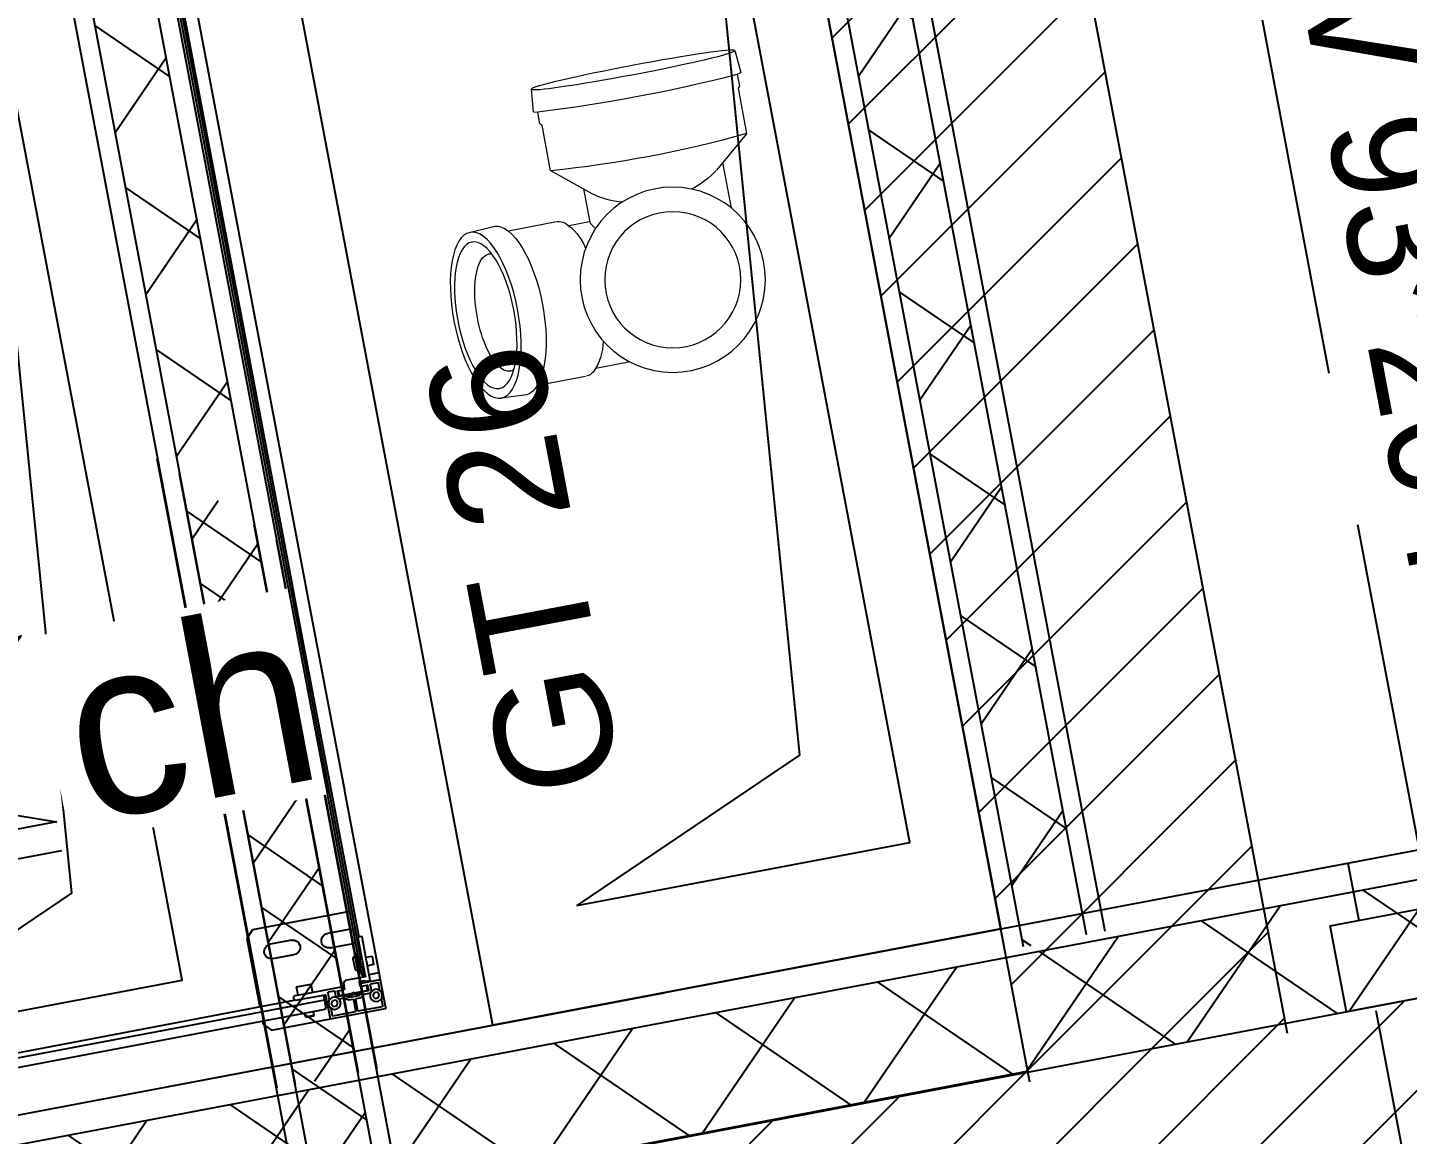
# Model space of a CAD drawing. Header units: centimetres. Extents: x 197412 to 267601, y -375791 to -305433.
# Drawn here: x 221296 to 222244, y -365338 to -364578 of the extents above; entities that cross this region are included whole.
import ezdxf

# ---------------------------------------------------------------- set-up
doc = ezdxf.new("R2010")
doc.units = ezdxf.units.CM
doc.linetypes.add('Style de ligne -2', pattern=[0.694425, 0.48607, -0.208355])
for name, color, linetype in [('3-BAT C-Niveau 0', 250, 'Continuous'), ('prlm-EAU-CHU', 42, 'Continuous'), ('prlm-GT', 242, 'Continuous'), ('prlm-MOD', 64, 'Continuous')]:
    doc.layers.add(name, color=color, linetype=linetype)
doc.layers.add('prlm-ELEC-CFO', color=1, linetype='Continuous', lineweight=25)
doc.styles.add('Futura Book', font='')
doc.styles.add('Helvetica', font='arial.ttf')
doc.styles.add('prlm-elec-cfo', font='comic.ttf', dxfattribs={"height": 12})
doc.styles.get('Futura Book').set_extended_font_data('Futura Book')
pattern_1 = [(45, (82627.55, 127994.637), (-31.2347524, 39.0434405), [])]

# ---------------------------------------------------------------- blocks, each defined once
blk = doc.blocks.new('Groupe-353-1')
at = {"linetype": 'Style de ligne -2', "ltscale": 50.8}
blk.add_line((13981.401, -49315.7), (13965.213, -49230.219), dxfattribs=at)
at = {"linetype": 'Continuous', "lineweight": 25, "flags": 128}
for points in [[(13974.151, -49315.037), (13976.117, -49314.665), (13976.861, -49318.595)], [(13978.033, -49324.785), (13982.815, -49350.037), (13980.85, -49350.409)]]:
    blk.add_lwpolyline(points, dxfattribs=at)
at = {"linetype": 'Continuous', "flags": 128}
blk.add_lwpolyline([(13974.896, -49318.968), (13982.756, -49317.479), (13983.872, -49323.374), (13976.012, -49324.863)], close=True, dxfattribs=at)
at = {"linetype": 'Style de ligne -2', "ltscale": 50.8}
blk.add_arc((13981.401, -49315.7), 87, 10.72359, 100.72359, dxfattribs=at)
at = {"insert": (13978.985, -49246.634), "char_height": 7.5516, "attachment_point": 1, "rotation": 280.72316, "line_spacing_factor": 0.962448, "style": 'Futura Book'}
blk.add_mtext('PV 93*204\\P', dxfattribs=at)
blk = doc.blocks.new('Groupe-484-1')
at = {"linetype": 'Continuous'}
h = blk.add_hatch(dxfattribs=at)
h.set_pattern_fill('02_ISOLANT', color=256, angle=100.72359, style=0, pattern_type=2)
h.set_pattern_definition([(145.723595, (0, 0), (-4.5054865, -6.6106423), []), (235.723595, (0, 0), (-6.6106423, 4.5054865), [])])
h.paths.add_polyline_path([(13905.385, -49338.177), (13909.708, -49337.358), (13901.011, -49291.433), (13895.869, -49287.929)])
for p, q in [((13904.108, -49338.418), (13894.35, -49286.893)), ((13905.385, -49338.177), (13895.869, -49287.929)), ((13905.385, -49338.177), (13895.869, -49287.929)), ((13909.708, -49337.358), (13901.011, -49291.433)), ((13909.708, -49337.358), (13901.011, -49291.433)), ((13911.653, -49336.99), (13954.092, -49328.953))]:
    blk.add_line(p, q, dxfattribs=at)
at = {"linetype": 'Continuous', "lineweight": 25}
for p, q in [((13904.108, -49338.418), (13894.35, -49286.893)), ((13910.985, -49337.116), (13902.53, -49292.469)), ((13910.985, -49337.116), (13904.108, -49338.418))]:
    blk.add_line(p, q, dxfattribs=at)
at = {"linetype": 'Continuous', "lineweight": 18}
blk.add_line((13952.231, -49319.127), (13954.092, -49328.953), dxfattribs=at)
blk = doc.blocks.new('xi.CH')
at = {"layer": 'prlm-ELEC-CFO', "lineweight": 5}
blk.add_hatch(color=0, dxfattribs=at).paths.add_polyline_path([(-3, 6), (-0.103, 3.699), (0, 0), (7.5, 7.5)])
at = {"layer": 'prlm-ELEC-CFO', "color": 0}
for points in [[(-3, 6), (7.5, 7.5), (0, 0)], [(0.955, 4.227), (-7.5, 0), (7.5, -5.5), (-7.5, -5.5), (-7.5, -7.5), (7.5, -7.5)]]:
    blk.add_lwpolyline(points, dxfattribs=at)
blk = doc.blocks.new('MTI900_Alu_390')
at = {"layer": 'prlm-MOD', "color": 1, "linetype": 'Continuous'}
for p, q in [((-4.475, 0), (-4.472, 0)), ((-4.475, -0.003), (-4.475, 0)), ((-4.472, 0), (-4.278, 0)), ((-4.278, 0), (-4.225, 0)), ((-4.225, 0), (4.225, 0)), ((-4.225, -0.07), (-4.225, 0)), ((-4.475, -0.387), (-4.475, -0.003)), ((-4.457, -0.191), (-4.457, -0.021)), ((-4.454, -0.018), (-4.4033, -0.018)), ((-4.395, -0.0385), (-4.375, -0.0269)), ((-4.395, -0.0615), (-4.395, -0.0385)), ((-4.375, -0.0731), (-4.395, -0.0615)), ((-4.375, -0.0269), (-4.355, -0.0385)), ((-4.355, -0.0615), (-4.375, -0.0731)), ((-4.355, -0.0385), (-4.355, -0.0615)), ((-4.353, -0.0864), (-4.353, -0.1286)), ((-4.3467, -0.018), (-4.296, -0.018)), ((-4.296, -0.077), (-4.3306, -0.077)), ((-4.293, -0.021), (-4.293, -0.074)), ((-4.275, -0.003), (-4.275, -0.137)), ((-4.27, -0.073), (-4.27, -0.0895)), ((-4.2698, -0.0905), (-4.2602, -0.1195)), ((-4.267, -0.07), (-4.14, -0.07)), ((-4.165, -0.025), (-4.105, -0.025)), ((-4.165, -0.025), (-4.165, -0.07)), ((-4.135, -0.075), (-4.14, -0.07)), ((-4.13, -0.07), (-4.135, -0.075)), ((-4.13, -0.07), (-3.963, -0.07)), ((-4.105, -0.07), (-4.105, -0.025)), ((-3.96, -0.073), (-3.96, -0.097)), ((-3.96, -0.09), (3.96, -0.09)), ((-4.373, -0.1605), (-4.373, -0.191)), ((-4.3535, -0.1303), (-4.3725, -0.1588)), ((-4.3377, -0.16), (-4.355, -0.19)), ((-4.355, -0.1659), (-4.355, -0.2341)), ((-4.3355, -0.1358), (-4.3545, -0.1642)), ((-4.33, -0.1677), (-4.3421, -0.1677)), ((-4.3377, -0.24), (-4.3377, -0.16)), ((-4.33, -0.16), (-4.3377, -0.16)), ((-4.335, -0.098), (-4.335, -0.1341)), ((-4.298, -0.095), (-4.332, -0.095)), ((-4.33, -0.195), (-4.33, -0.103)), ((-4.327, -0.1), (-4.298, -0.1)), ((-4.295, -0.137), (-4.295, -0.098)), ((-4.295, -0.137), (-4.295, -0.142)), ((-4.278, -0.14), (-4.292, -0.14)), ((-4.292, -0.145), (-4.263, -0.145)), ((-4.26, -0.142), (-4.26, -0.1205)), ((-4.235, -0.1), (-4.235, -0.24)), ((-3.963, -0.1), (-4.229, -0.1)), ((-4.225, -0.105), (-4.225, -0.1)), ((-4.225, -0.105), (-4.165, -0.105)), ((-4.225, -0.105), (-4.225, -0.12)), ((-4.225, -0.12), (-4.17, -0.12)), ((-4.203, -0.12), (-4.203, -0.125)), ((-4.203, -0.125), (-4.067, -0.125)), ((-4.203, -0.125), (-4.203, -0.135)), ((-4.203, -0.135), (-4.067, -0.135)), ((-4.165, -0.115), (-4.175, -0.125)), ((-4.1675, -0.158), (-4.1025, -0.158)), ((-4.165, -0.1), (-4.165, -0.115)), ((-4.105, -0.115), (-4.165, -0.115)), ((-4.105, -0.115), (-4.105, -0.1)), ((-4.105, -0.105), (4.105, -0.105)), ((-4.095, -0.125), (-4.105, -0.115)), ((-4.1, -0.12), (4.1, -0.12)), ((-4.067, -0.125), (-4.067, -0.12)), ((-4.067, -0.135), (-4.067, -0.125)), ((-3.995, -0.3), (-3.995, -0.15)), ((-3.895, -0.15), (-3.895, -0.3)), ((-3.775, -0.12), (-3.775, -0.8)), ((-4.457, -0.369), (-4.457, -0.209)), ((-4.376, -0.194), (-4.454, -0.194)), ((-4.454, -0.206), (-4.376, -0.206)), ((-4.373, -0.209), (-4.373, -0.2404)), ((-4.373, -0.2404), (-4.3535, -0.2697)), ((-4.355, -0.21), (-4.3377, -0.24)), ((-4.3545, -0.2358), (-4.335, -0.265)), ((-4.353, -0.2714), (-4.353, -0.3036)), ((-4.33, -0.2323), (-4.3421, -0.2323)), ((-4.3377, -0.24), (-4.33, -0.24)), ((-4.335, -0.265), (-4.335, -0.302)), ((-4.325, -0.2), (-4.33, -0.195)), ((-4.33, -0.205), (-4.325, -0.2)), ((-4.33, -0.297), (-4.33, -0.205)), ((-4.295, -0.258), (-4.295, -0.263)), ((-4.295, -0.302), (-4.295, -0.263)), ((-4.25, -0.255), (-4.292, -0.255)), ((-4.292, -0.26), (-4.278, -0.26)), ((-4.275, -0.263), (-4.275, -0.52)), ((-4.25, -0.255), (-4.235, -0.24)), ((-4.4033, -0.372), (-4.454, -0.372)), ((-4.395, -0.3285), (-4.375, -0.3169)), ((-4.395, -0.3515), (-4.395, -0.3285)), ((-4.375, -0.3631), (-4.395, -0.3515)), ((-4.375, -0.3169), (-4.355, -0.3285)), ((-4.355, -0.3515), (-4.375, -0.3631)), ((-4.355, -0.3285), (-4.355, -0.3515)), ((-4.296, -0.372), (-4.3467, -0.372)), ((-4.332, -0.305), (-4.298, -0.305)), ((-4.328, -0.323), (-4.296, -0.323)), ((-4.298, -0.3), (-4.327, -0.3)), ((-4.293, -0.326), (-4.293, -0.369)), ((-4.475, -0.8), (-4.475, -0.387)), ((-4.308, -0.39), (-4.472, -0.39)), ((-4.395, -0.405), (-4.405, -0.415)), ((-4.405, -0.415), (-4.405, -3.465)), ((-4.34, -0.405), (-4.395, -0.405)), ((-4.305, -0.405), (-4.34, -0.405)), ((-4.34, -0.405), (-4.34, -3.475)), ((-4.305, -0.6), (-4.305, -0.393)), ((-4.43, -0.495), (-4.435, -0.5)), ((-4.435, -0.5), (-4.435, -0.55)), ((-4.435, -0.55), (-4.43, -0.555)), ((-4.43, -0.555), (-4.43, -0.495)), ((-4.405, -0.495), (-4.43, -0.495)), ((-4.43, -0.555), (-4.405, -0.555)), ((-4.275, -0.52), (-4.2779, -0.5229)), ((-4.2779, -0.5271), (-4.275, -0.53)), ((-4.215, -0.475), (-4.275, -0.475)), ((-4.275, -0.53), (-4.275, -0.52)), ((-4.275, -0.53), (-4.275, -0.6)), ((-4.215, -0.575), (-4.215, -0.475)), ((-3.995, -0.7), (-3.995, -0.55)), ((-3.895, -0.55), (-3.895, -0.7)), ((-4.305, -0.6), (-4.305, -3.277)), ((-4.285, -0.61), (-4.295, -0.61)), ((-4.275, -0.575), (-4.215, -0.575)), ((-4.425, -0.85), (-4.475, -0.8)), ((-4.405, -0.85), (-4.425, -0.85)), ((-3.825, -0.85), (-4.305, -0.85)), ((-3.775, -0.8), (-3.825, -0.85))]:
    blk.add_line(p, q, dxfattribs=at)
for centre in [(-4.375, -0.05), (-4.375, -0.34)]:
    blk.add_circle(centre, 0.0425, dxfattribs=at)
for centre, radius, start, end in [((-4.472, -0.003), 0.003, 90, 180), ((-4.278, -0.003), 0.003, 0, 90), ((-4.454, -0.021), 0.003, 90, 180), ((-4.4033, -0.021), 0.003, 84.51824, 90), ((-4.3467, -0.021), 0.003, 90, 95.48174), ((-4.3306, -0.067), 0.01, 213.6525, 270), ((-4.296, -0.021), 0.003, 0, 90), ((-4.296, -0.074), 0.003, 270, 0), ((-4.267, -0.073), 0.003, 90, 180), ((-4.267, -0.0895), 0.003, 180, 198.43495), ((-3.963, -0.073), 0.003, 0, 90), ((-4.37, -0.1605), 0.003, 146.30993, 180), ((-4.352, -0.1659), 0.003, 146.30993, 180), ((-4.356, -0.1286), 0.003, 326.30993, 0), ((-4.338, -0.1341), 0.003, 326.30993, 0), ((-4.332, -0.098), 0.003, 90, 180), ((-4.327, -0.103), 0.003, 90, 180), ((-4.298, -0.098), 0.003, 0, 90), ((-4.298, -0.103), 0.003, 0, 90), ((-4.292, -0.137), 0.003, 180, 270), ((-4.292, -0.142), 0.003, 180, 270), ((-4.278, -0.137), 0.003, 270, 0), ((-4.263, -0.142), 0.003, 270, 0), ((-4.263, -0.1205), 0.003, 0, 18.43495), ((-4.232, -0.1), 0.003, 0, 180), ((-4.1675, -0.138), 0.02, 171.37307, 270), ((-4.1675, -0.133), 0.02, 185.73917, 187.18076), ((-4.1025, -0.138), 0.02, 270, 8.62693), ((-4.1025, -0.133), 0.02, 352.81924, 354.26083), ((-3.945, -0.15), 0.05, 143.1301, 180), ((-3.963, -0.097), 0.003, 270, 0), ((-3.945, -0.15), 0.05, 0, 36.8699), ((-4.454, -0.191), 0.003, 180, 270), ((-4.454, -0.209), 0.003, 90, 180), ((-4.376, -0.191), 0.003, 270, 0), ((-4.376, -0.209), 0.003, 0, 90), ((-4.352, -0.2341), 0.003, 180, 213.69007), ((-4.356, -0.2714), 0.003, 0, 33.69007), ((-4.292, -0.258), 0.003, 90, 180), ((-4.292, -0.263), 0.003, 90, 180), ((-4.278, -0.263), 0.003, 0, 90), ((-4.454, -0.369), 0.003, 180, 270), ((-4.4033, -0.369), 0.003, 270, 275.48179), ((-4.3467, -0.369), 0.003, 264.51823, 270), ((-4.332, -0.302), 0.003, 180, 270), ((-4.328, -0.333), 0.01, 90, 133.85099), ((-4.327, -0.297), 0.003, 180, 270), ((-4.298, -0.297), 0.003, 270, 0), ((-4.298, -0.302), 0.003, 270, 0), ((-4.296, -0.326), 0.003, 0, 90), ((-4.296, -0.369), 0.003, 270, 0), ((-3.945, -0.3), 0.05, 180, 0), ((-4.472, -0.387), 0.003, 180, 270), ((-4.308, -0.393), 0.003, 0, 90), ((-4.2758, -0.525), 0.003, 135, 225), ((-3.945, -0.55), 0.05, 0, 180), ((-4.295, -0.6), 0.01, 180, 270), ((-4.285, -0.6), 0.01, 270, 0), ((-3.945, -0.7), 0.05, 180, 0)]:
    blk.add_arc(centre, radius, start, end, dxfattribs=at)
blk = doc.blocks.new('xi.aam22')
at = {"layer": 'prlm-EAU-CHU', "color": 0, "lineweight": 13}
for p, q in [((-5.799, 13.123), (-5.89, 11.331)), ((5.89, 11.331), (5.799, 13.123)), ((-5.41, 10.463), (-5.41, 7.114)), ((5.41, 7.114), (5.41, 10.463)), ((-13.12, 7.25), (-14.668, 7.106)), ((-13.12, 7.25), (-13.031, 6.97)), ((-12.219, 6.97), (-13.031, 6.97)), ((-12.093, 6.85), (-12.219, 6.97)), ((-8.922, 6.85), (-12.093, 6.85)), ((-6.828, 4.34), (-8.907, 6.841)), ((-5, 6.323), (-5, 4.87)), ((5, 3.931), (5, 6.323)), ((-7.269, 4.87), (-4.958, 4.867)), ((-8.907, -6.841), (-6.828, -4.34)), ((-4.091, -4.87), (-7.269, -4.87)), ((-14.668, -7.106), (-13.12, -7.25)), ((-13.028, -6.944), (-13.12, -7.25)), ((-13.031, -6.97), (-12.219, -6.97)), ((-12.219, -6.97), (-12.093, -6.85)), ((-12.093, -6.85), (-8.922, -6.85))]:
    blk.add_line(p, q, dxfattribs=at)
at = {"layer": 'prlm-EAU-CHU', "color": 0, "lineweight": 13, "flags": 128}
blk.add_lwpolyline([(-4.958, 4.867), (-4.86, 4.836), (-4.68, 4.729), (-4.43, 4.564)], dxfattribs=at)
at = {"layer": 'prlm-EAU-CHU', "color": 0, "lineweight": 13}
for radius in [6.36, 4.675]:
    blk.add_circle((0, 0), radius, dxfattribs=at)
for centre, radius, start, end in [((-119.647, -0.014), 106.844, 356.28096, 3.74771), ((-87.178, 0), 78.555, 354.99745, 5.00255), ((-4.475, 7.136), 0.936, 184.66048, 218.12589), ((4.475, 7.136), 0.936, 321.87411, 355.33952), ((-2.54, 9.094), 3.683, 223.50702, 258.77599), ((2.54, 9.094), 3.683, 281.22401, 316.49298), ((-11.683, 0.728), 6.052, 16.13317, 36.55417), ((-11.683, -0.728), 6.052, 323.44583, 343.86683)]:
    blk.add_arc(centre, radius, start, end, dxfattribs=at)
for centre, major_axis, ratio in [((0, 13.073), (5.789, 0), 0.383426), ((0, 13.073), (5.115, 0), 0.383329), ((-14.667, 0), (0, -7.101), 0.043635)]:
    blk.add_ellipse(centre, major_axis=major_axis, ratio=ratio, dxfattribs=at)
for centre, major_axis, ratio, start_param, end_param in [((0.001, 12.093), (-4.098, -0.028), 0.383971, 2.986035, 6.398097), ((0, 11.414), (-5.894, 0), 0.391508, 0.036281, 3.105311)]:
    blk.add_ellipse(centre, major_axis=major_axis, ratio=ratio, start_param=start_param, end_param=end_param, dxfattribs=at)

msp = doc.modelspace()

# ---------------------------------------------------------------- hatches: boundary and pattern name
at = {"linetype": 'Continuous'}
h = msp.add_hatch(dxfattribs=at)
h.set_pattern_fill('02_ISOLANT', color=256, scale=10, angle=100.72359, style=0, pattern_type=2)
h.set_pattern_definition([(145.723595, (82441.66, 127994.64), (-45.054865, -66.106423), []), (235.723595, (82441.66, 127994.64), (-66.106423, 45.054865), [])])
h.paths.add_polyline_path([(221980.02, -365209.48), (222023.26, -365201.29), (221842.39, -364246.26), (221807.35, -364297.68)])
h = msp.add_hatch(dxfattribs=at)
h.set_pattern_fill('02_ISOLANT', color=256, scale=10, angle=100.72359, style=0, pattern_type=2)
h.set_pattern_definition([(145.723595, (82441.66, 127994.64), (-45.054865, -66.106423), []), (235.723595, (82441.66, 127994.64), (-66.106423, 45.054865), [])])
h.paths.add_polyline_path([(221480.18, -365304.14), (221523.41, -365295.95), (221350.74, -364384.16), (221299.32, -364349.11)])
at = {"layer": '3-BAT C-Niveau 0'}
h = msp.add_hatch(dxfattribs=at)
h.set_pattern_fill('MURS MACONNERIE-2', color=256, scale=10, style=0, pattern_type=2)
h.set_pattern_definition(pattern_1)
h.paths.add_polyline_path([(221984.38, -365302.35), (222161.24, -365268.85), (221569.16, -362142.42), (221392.3, -362175.91)])
h = msp.add_hatch(dxfattribs=at)
h.set_pattern_fill('02_ISOLANT', color=256, scale=10, angle=10.72359, style=0, pattern_type=2)
h.set_pattern_definition([(55.723595, (82441.66, 127994.64), (-66.106423, 45.054865), []), (145.723595, (82441.66, 127994.64), (45.054865, 66.106423), [])])
h.paths.add_polyline_path([(218507.99, -365872.09), (218522.87, -365950.7), (223378.17, -365031.21), (223363.28, -364952.61)])
h = msp.add_hatch(dxfattribs=at)
h.set_pattern_fill('MURS MACONNERIE-2', color=256, scale=10, style=0, pattern_type=2)
h.set_pattern_definition(pattern_1)
h.paths.add_polyline_path([(218522.87, -365950.7), (218552.65, -366107.9), (223407.94, -365188.42), (223378.17, -365031.21)])

# ---------------------------------------------------------------- linework, layer by layer
at = {"linetype": 'Continuous', "lineweight": 25}
for p, q in [((222036.03, -365198.87), (221852.75, -364231.07)), ((221967.25, -365211.9), (221797, -364312.87)), ((221467.41, -365306.55), (221284.13, -364338.76)), ((221536.19, -365293.53), (221365.93, -364394.51))]:
    msp.add_line(p, q, dxfattribs=at)
at = {"linetype": 'Continuous'}
for p, q in [((222023.26, -365201.29), (221842.39, -364246.26)), ((222023.26, -365201.29), (221842.39, -364246.26)), ((221980.02, -365209.48), (221807.35, -364297.68)), ((221980.02, -365209.48), (221807.35, -364297.68)), ((221967.25, -365211.9), (221797, -364312.87)), ((221467.41, -365306.55), (221284.13, -364338.76)), ((221480.18, -365304.14), (221299.32, -364349.11)), ((221480.18, -365304.14), (221299.32, -364349.11)), ((221523.41, -365295.95), (221350.74, -364384.16)), ((221523.41, -365295.95), (221350.74, -364384.16))]:
    msp.add_line(p, q, dxfattribs=at)
at = {"linetype": 'Continuous', "flags": 128}
for points in [[(221673.36, -365181.04), (221902.03, -365137.74), (221754.11, -364356.66), (221826.09, -365077.82)], [(221173.52, -365275.7), (221402.19, -365232.4), (221254.27, -364451.32), (221326.24, -365172.48)]]:
    msp.add_lwpolyline(points, close=True, dxfattribs=at)
at = {"layer": '3-BAT C-Niveau 0'}
for p, q in [((222161.24, -365268.85), (221569.16, -362142.42)), ((222161.24, -365268.85), (221569.16, -362142.42)), ((221984.38, -365302.35), (221392.3, -362175.91)), ((221984.38, -365302.35), (221392.3, -362175.91)), ((218504.27, -365852.44), (223359.56, -364932.96)), ((218507.99, -365872.09), (223363.28, -364952.61)), ((221831.62, -365222.31), (223133.58, -364975.75)), ((218522.87, -365950.7), (223378.17, -365031.21)), ((218522.87, -365950.7), (223378.17, -365031.21)), ((221831.47, -365222.34), (221733.22, -365240.95)), ((221831.47, -365222.34), (221733.37, -365240.92)), ((218504.27, -365852.44), (221733.22, -365240.95))]:
    msp.add_line(p, q, dxfattribs=at)

# ---------------------------------------------------------------- block references
at = {"layer": '3-BAT C-Niveau 0', "xscale": 10, "yscale": 10, "zscale": 10}
for name in ['Groupe-353-1', 'Groupe-484-1']:
    msp.add_blockref(name, (82441.66, 127994.64), dxfattribs=at)
at = {"layer": 'prlm-EAU-CHU', "xscale": -10, "yscale": 10, "zscale": 10, "rotation": 100.7236080789005}
msp.add_blockref('xi.aam22', (221739.18, -364751.37), dxfattribs=at)

# ---------------------------------------------------------------- texts
at = {"layer": '3-BAT C-Niveau 0', "insert": (221625.89, -365111), "char_height": 80, "attachment_point": 1, "rotation": 100.72359, "line_spacing_factor": 0.25, "style": 'Helvetica'}
msp.add_mtext('GT 26', dxfattribs=at)

# ---------------------------------------------------------------- next in the draw order: texts
at = {"layer": 'prlm-ELEC-CFO', "insert": (221407.42, -365050.23), "char_height": 120, "attachment_point": 5, "rotation": 10.7236, "line_spacing_factor": 0.8, "style": 'prlm-elec-cfo', "bg_fill": 3, "box_fill_scale": 1.1, "bg_fill_color": 256, "bg_fill_transparency": 0}
msp.add_mtext('ch', dxfattribs=at)

# ---------------------------------------------------------------- next in the draw order: linework, layer by layer
at = {"layer": 'prlm-GT'}
msp.add_lwpolyline([(221448.19, -364378.93), (221796.99, -364312.87), (221964.46, -365197.16), (221615.66, -365263.21)], close=True, dxfattribs=at)

# ---------------------------------------------------------------- next in the draw order: block references
at = {"layer": 'prlm-ELEC-CFO', "xscale": 10, "yscale": 10, "zscale": 10, "rotation": 10.72360141139323}
msp.add_blockref('xi.CH', (221232.05, -365083.44), dxfattribs=at)
at = {"layer": 'prlm-MOD', "xscale": -99.99999999999979, "yscale": 99.99999999999974, "zscale": 99.99999999999972, "rotation": 280.7237167511643}
msp.add_blockref('MTI900_Alu_390', (221458.96, -364811.99), dxfattribs=at)

doc.saveas('drawing.dxf')
